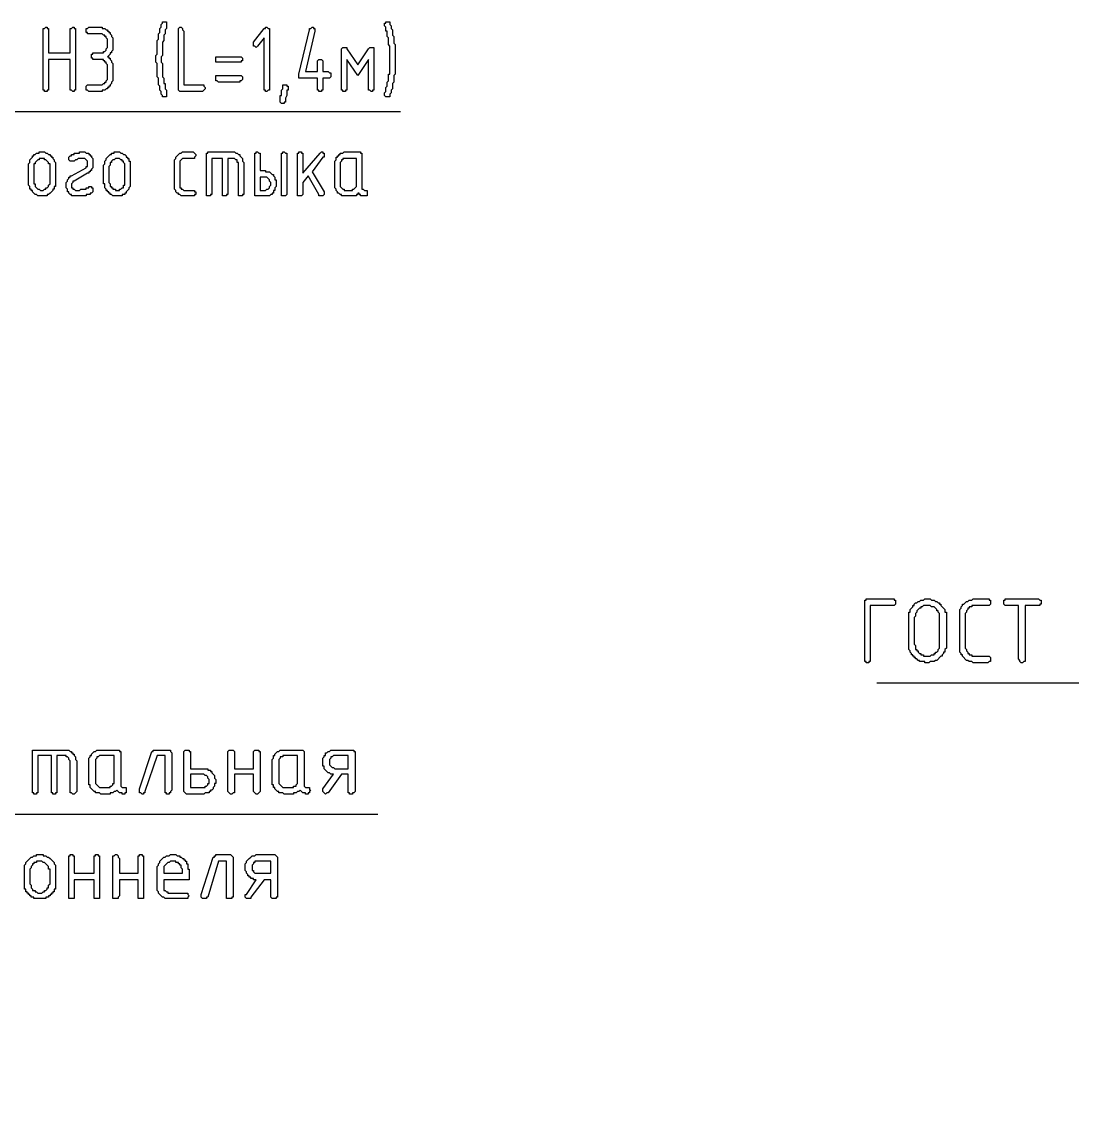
# Model space of a CAD drawing. Header units: millimetres. Extents: x 1 to 1188, y 1 to 840.
# Drawn here: x 177.6 to 227.5, y 324.1 to 376.1 of the extents above; entities that cross this region are included whole.
import ezdxf

# ---------------------------------------------------------------- set-up
doc = ezdxf.new("R2010")
doc.units = ezdxf.units.MM
doc.layers.add('GEOMETRY', color=7, linetype='Continuous')

msp = doc.modelspace()

# ---------------------------------------------------------------- linework, layer by layer
at = {"layer": 'GEOMETRY'}
for points in [[(184.22, 374.34), (184.22, 374.213), (184.284, 374.148), (184.284, 373.514), (184.347, 373.451), (184.347, 373.196), (184.41, 373.196), (184.41, 372.943), (184.475, 372.879), (184.475, 372.561), (184.284, 372.561), (184.284, 372.626), (184.22, 372.689), (184.22, 372.816), (184.157, 372.879), (184.157, 373.069), (184.094, 373.133), (184.094, 373.451), (184.03, 373.514), (184.03, 374.148), (183.967, 374.213), (183.967, 374.53), (184.03, 374.594), (184.03, 375.229), (184.094, 375.292), (184.094, 375.546), (184.157, 375.609), (184.157, 375.801), (184.22, 375.864), (184.22, 375.991), (184.284, 376.054), (184.284, 376.118), (184.475, 376.118), (184.475, 375.801), (184.41, 375.736), (184.41, 375.546), (184.347, 375.482), (184.347, 375.229), (184.284, 375.165), (184.284, 374.53), (184.22, 374.467)], [(195.079, 374.34), (195.079, 374.975), (195.016, 375.039), (195.016, 375.356), (194.952, 375.419), (194.952, 375.673), (194.889, 375.673), (194.889, 375.864), (194.826, 375.927), (194.826, 376.054), (194.889, 376.054), (194.889, 376.118), (195.079, 376.118), (195.079, 375.991), (195.143, 375.927), (195.143, 375.801), (195.206, 375.736), (195.206, 375.482), (195.269, 375.419), (195.269, 375.102), (195.333, 375.039), (195.333, 373.641), (195.269, 373.578), (195.269, 373.26), (195.206, 373.196), (195.206, 372.943), (195.143, 372.879), (195.143, 372.752), (195.079, 372.689), (195.079, 372.561), (194.889, 372.561), (194.826, 372.626), (194.826, 372.752), (194.889, 372.816), (194.889, 373.006), (194.952, 373.069), (194.952, 373.26), (195.016, 373.323), (195.016, 373.641), (195.079, 373.641)], [(178.632, 373.006), (178.632, 375.801), (178.696, 375.801), (178.759, 375.864), (178.823, 375.864), (178.823, 375.801), (178.886, 375.801), (178.886, 374.657), (179.903, 374.657), (179.903, 375.801), (179.966, 375.801), (180.03, 375.864), (180.093, 375.864), (180.093, 375.801), (180.156, 375.801), (180.156, 372.879), (180.093, 372.879), (180.093, 372.816), (180.03, 372.816), (179.966, 372.879), (179.903, 372.879), (179.903, 374.34), (178.886, 374.34), (178.886, 372.879), (178.823, 372.879), (178.823, 372.816), (178.696, 372.816), (178.696, 372.879), (178.632, 372.879)], [(181.3, 374.34), (180.982, 374.34), (180.982, 374.403), (180.919, 374.403), (180.919, 374.594), (180.982, 374.594), (180.982, 374.657), (181.49, 374.657), (181.49, 374.72), (181.554, 374.72), (181.617, 374.784), (181.617, 374.847), (181.681, 374.91), (181.681, 375.292), (181.617, 375.356), (181.617, 375.419), (181.554, 375.419), (181.554, 375.482), (181.49, 375.482), (181.427, 375.546), (180.728, 375.546), (180.728, 375.609), (180.665, 375.609), (180.665, 375.801), (180.728, 375.801), (180.792, 375.864), (181.427, 375.864), (181.427, 375.801), (181.554, 375.801), (181.617, 375.736), (181.681, 375.736), (181.681, 375.673), (181.744, 375.673), (181.744, 375.609), (181.807, 375.609), (181.807, 375.546), (181.871, 375.482), (181.871, 375.419), (181.934, 375.356), (181.934, 374.784), (181.871, 374.72), (181.871, 374.657), (181.807, 374.657), (181.807, 374.594), (181.681, 374.467), (181.744, 374.467), (181.744, 374.403), (181.807, 374.403), (181.807, 374.34), (181.871, 374.277), (181.871, 374.213), (181.934, 374.148), (181.934, 373.323), (181.871, 373.26), (181.871, 373.196), (181.807, 373.133), (181.807, 373.069), (181.744, 373.069), (181.744, 373.006), (181.681, 373.006), (181.681, 372.943), (181.617, 372.943), (181.554, 372.879), (181.427, 372.879), (181.427, 372.816), (180.792, 372.816), (180.728, 372.879), (180.665, 372.879), (180.665, 373.069), (180.728, 373.133), (181.427, 373.133), (181.49, 373.196), (181.554, 373.196), (181.554, 373.26), (181.617, 373.26), (181.617, 373.323), (181.681, 373.388), (181.681, 374.085), (181.617, 374.148), (181.617, 374.213), (181.554, 374.213), (181.554, 374.277), (181.49, 374.277), (181.49, 374.34)], [(185.046, 375.673), (185.046, 375.801), (185.109, 375.864), (185.173, 375.864), (185.236, 375.801), (185.236, 375.736), (185.301, 375.673), (185.301, 373.133), (186.253, 373.133), (186.253, 373.069), (186.316, 373.006), (186.316, 372.943), (186.189, 372.816), (185.109, 372.816), (185.046, 372.879)], [(189.11, 375.356), (188.793, 374.975), (188.729, 374.91), (188.666, 374.975), (188.602, 374.975), (188.602, 375.165), (189.11, 375.801), (189.173, 375.801), (189.173, 375.864), (189.238, 375.864), (189.301, 375.801), (189.364, 375.801), (189.364, 372.879), (189.301, 372.879), (189.238, 372.816), (189.173, 372.816), (189.173, 372.879), (189.11, 372.879)], [(190.76, 373.578), (190.76, 373.641), (191.269, 375.736), (191.269, 375.801), (191.332, 375.801), (191.396, 375.864), (191.459, 375.864), (191.459, 375.801), (191.523, 375.801), (191.523, 375.673), (191.079, 373.768), (191.651, 373.768), (191.651, 374.277), (191.714, 374.34), (191.841, 374.34), (191.904, 374.277), (191.904, 373.768), (192.158, 373.768), (192.221, 373.705), (192.285, 373.705), (192.285, 373.514), (192.221, 373.451), (191.904, 373.451), (191.904, 372.879), (191.841, 372.879), (191.841, 372.816), (191.714, 372.816), (191.714, 372.879), (191.651, 372.879), (191.651, 373.451), (190.76, 373.451)], [(187.967, 374.213), (186.823, 374.213), (186.823, 374.467), (188.031, 374.467), (188.094, 374.403), (188.094, 374.277), (188.031, 374.277), (188.031, 374.213)], [(193.555, 373.578), (193.047, 374.34), (193.047, 372.879), (192.983, 372.879), (192.983, 372.816), (192.856, 372.816), (192.856, 372.879), (192.793, 372.879), (192.793, 374.847), (192.856, 374.91), (193.047, 374.91), (193.047, 374.847), (193.555, 374.085), (194.064, 374.847), (194.127, 374.91), (194.317, 374.91), (194.317, 372.879), (194.254, 372.879), (194.254, 372.816), (194.19, 372.816), (194.127, 372.879), (194.064, 372.879), (194.064, 374.34)], [(187.967, 373.26), (186.952, 373.26), (186.888, 373.323), (186.823, 373.323), (186.823, 373.578), (188.031, 373.578), (188.094, 373.514), (188.094, 373.388), (188.031, 373.323), (187.967, 373.323)], [(190.127, 373.133), (190.19, 373.133), (190.19, 373.069), (190.253, 373.069), (190.253, 372.879), (190.19, 372.879), (190.19, 372.626), (190.127, 372.498), (190.127, 372.307), (190.063, 372.307), (190.063, 372.244), (189.935, 372.244), (189.872, 372.307), (189.872, 372.626), (189.935, 372.626), (189.935, 372.879), (189.998, 372.943), (189.998, 373.133)], [(177.934, 368.56), (177.934, 369.386), (177.997, 369.451), (177.997, 369.577), (178.06, 369.641), (178.125, 369.704), (178.125, 369.768), (178.189, 369.768), (178.189, 369.831), (178.252, 369.831), (178.315, 369.894), (178.442, 369.894), (178.442, 369.958), (178.696, 369.958), (178.759, 369.894), (178.823, 369.894), (178.886, 369.831), (178.951, 369.831), (178.951, 369.768), (179.014, 369.768), (179.014, 369.704), (179.077, 369.704), (179.077, 369.641), (179.141, 369.577), (179.141, 369.514), (179.204, 369.451), (179.204, 368.307), (179.141, 368.307), (179.141, 368.18), (179.077, 368.18), (179.077, 368.117), (178.951, 367.99), (178.886, 367.927), (178.823, 367.927), (178.823, 367.863), (178.379, 367.863), (178.315, 367.927), (178.252, 367.927), (178.125, 368.053), (178.125, 368.117), (178.06, 368.117), (178.06, 368.18), (177.997, 368.18), (177.997, 368.307), (177.934, 368.37)], [(180.855, 368.307), (180.919, 368.307), (180.919, 368.244), (180.982, 368.244), (180.982, 368.053), (180.919, 367.99), (180.855, 367.99), (180.855, 367.927), (180.665, 367.927), (180.665, 367.863), (179.966, 367.863), (179.966, 367.927), (179.903, 367.927), (179.839, 367.99), (179.839, 368.053), (179.776, 368.053), (179.776, 368.18), (179.713, 368.244), (179.713, 368.497), (179.776, 368.56), (179.776, 368.625), (179.839, 368.689), (179.839, 368.752), (179.903, 368.752), (179.903, 368.815), (179.966, 368.815), (180.665, 369.196), (180.665, 369.259), (180.728, 369.259), (180.728, 369.514), (180.602, 369.641), (180.283, 369.641), (180.22, 369.577), (180.156, 369.577), (180.093, 369.514), (179.903, 369.514), (179.839, 369.577), (179.839, 369.704), (179.903, 369.768), (179.966, 369.768), (179.966, 369.831), (180.093, 369.831), (180.093, 369.894), (180.347, 369.894), (180.347, 369.958), (180.602, 369.958), (180.665, 369.894), (180.792, 369.894), (180.792, 369.831), (180.855, 369.831), (180.855, 369.768), (180.919, 369.768), (180.919, 369.704), (180.982, 369.641), (180.982, 369.196), (180.919, 369.132), (180.919, 369.069), (180.855, 369.069), (180.855, 369.006), (180.792, 369.006), (180.792, 368.942), (180.728, 368.942), (180.093, 368.56), (180.03, 368.56), (180.03, 368.497), (179.966, 368.434), (179.966, 368.244), (180.03, 368.244), (180.03, 368.18), (180.093, 368.18), (180.156, 368.117), (180.347, 368.117), (180.41, 368.18), (180.665, 368.18), (180.665, 368.244), (180.792, 368.244), (180.792, 368.307)], [(181.49, 368.56), (181.49, 369.323), (181.554, 369.386), (181.554, 369.514), (181.617, 369.577), (181.617, 369.641), (181.807, 369.831), (181.871, 369.831), (181.871, 369.894), (181.998, 369.894), (181.998, 369.958), (182.252, 369.958), (182.316, 369.894), (182.379, 369.894), (182.443, 369.831), (182.506, 369.831), (182.569, 369.768), (182.569, 369.704), (182.633, 369.704), (182.633, 369.641), (182.696, 369.641), (182.696, 369.514), (182.76, 369.514), (182.76, 368.307), (182.696, 368.244), (182.696, 368.18), (182.569, 368.053), (182.569, 367.99), (182.506, 367.99), (182.506, 367.927), (182.379, 367.927), (182.379, 367.863), (181.934, 367.863), (181.871, 367.927), (181.807, 367.927), (181.807, 367.99), (181.744, 367.99), (181.744, 368.053), (181.681, 368.053), (181.681, 368.117), (181.617, 368.117), (181.617, 368.18), (181.554, 368.244), (181.554, 368.434), (181.49, 368.434)], [(185.109, 369.323), (185.109, 368.244), (185.173, 368.244), (185.173, 368.18), (185.236, 368.18), (185.301, 368.117), (185.808, 368.117), (185.808, 368.053), (185.871, 368.053), (185.871, 367.927), (185.808, 367.927), (185.808, 367.863), (185.173, 367.863), (185.109, 367.927), (185.046, 367.927), (185.046, 367.99), (184.982, 367.99), (184.919, 368.053), (184.919, 368.117), (184.856, 368.18), (184.856, 369.577), (184.919, 369.641), (184.919, 369.704), (185.109, 369.894), (185.173, 369.894), (185.236, 369.958), (185.744, 369.958), (185.871, 369.831), (185.871, 369.768), (185.808, 369.704), (185.808, 369.641), (185.236, 369.641), (185.109, 369.514)], [(186.506, 369.958), (187.714, 369.958), (187.777, 369.894), (187.84, 369.894), (187.904, 369.831), (187.967, 369.831), (187.967, 369.768), (188.094, 369.641), (188.094, 369.514), (188.157, 369.451), (188.157, 367.927), (188.094, 367.927), (188.094, 367.863), (187.904, 367.863), (187.904, 369.451), (187.84, 369.451), (187.84, 369.577), (187.777, 369.577), (187.714, 369.641), (187.395, 369.641), (187.395, 367.927), (187.332, 367.927), (187.332, 367.863), (187.142, 367.863), (187.142, 369.641), (186.633, 369.641), (186.633, 367.927), (186.57, 367.927), (186.57, 367.863), (186.38, 367.863), (186.38, 369.894), (186.443, 369.894), (186.443, 369.958)], [(189.681, 368.434), (189.681, 368.307), (189.618, 368.244), (189.618, 368.117), (189.555, 368.117), (189.555, 367.99), (189.491, 367.99), (189.491, 367.927), (189.428, 367.927), (189.364, 367.863), (188.666, 367.863), (188.666, 369.894), (188.729, 369.894), (188.729, 369.958), (188.793, 369.958), (188.856, 369.894), (188.919, 369.894), (188.919, 369.069), (189.173, 369.069), (189.173, 369.006), (189.364, 369.006), (189.491, 368.879), (189.555, 368.879), (189.555, 368.815), (189.618, 368.752), (189.618, 368.625), (189.681, 368.625)], [(189.935, 369.768), (189.935, 369.894), (189.998, 369.894), (189.998, 369.958), (190.063, 369.958), (190.127, 369.894), (190.19, 369.894), (190.19, 367.927), (190.127, 367.863), (189.935, 367.863)], [(190.952, 368.942), (191.777, 369.894), (191.841, 369.958), (191.904, 369.958), (191.904, 369.894), (191.968, 369.894), (191.968, 369.704), (191.904, 369.704), (191.396, 369.006), (191.968, 368.053), (191.968, 367.927), (191.904, 367.863), (191.714, 367.863), (191.714, 367.927), (191.206, 368.815), (190.952, 368.497), (190.952, 367.927), (190.889, 367.863), (190.697, 367.863), (190.697, 369.894), (190.76, 369.894), (190.76, 369.958), (190.889, 369.958), (190.889, 369.894), (190.952, 369.894)], [(194, 367.99), (194, 367.863), (193.682, 367.863), (193.682, 367.927), (193.619, 367.927), (193.619, 367.99), (193.555, 367.99), (193.555, 367.927), (193.492, 367.927), (193.492, 367.863), (192.793, 367.863), (192.793, 367.927), (192.73, 367.927), (192.666, 367.99), (192.603, 367.99), (192.603, 368.053), (192.539, 368.117), (192.539, 368.18), (192.476, 368.244), (192.476, 369.514), (192.539, 369.577), (192.539, 369.704), (192.603, 369.704), (192.603, 369.768), (192.666, 369.768), (192.666, 369.831), (192.73, 369.831), (192.73, 369.894), (192.856, 369.894), (192.92, 369.958), (193.682, 369.958), (193.682, 369.894), (193.745, 369.894), (193.745, 368.18), (193.809, 368.18), (193.872, 368.117), (194, 368.117)], [(178.951, 368.56), (178.951, 369.386), (178.886, 369.386), (178.886, 369.451), (178.759, 369.577), (178.696, 369.577), (178.696, 369.641), (178.442, 369.641), (178.442, 369.577), (178.379, 369.577), (178.252, 369.451), (178.252, 369.386), (178.189, 369.386), (178.189, 368.434), (178.252, 368.434), (178.252, 368.307), (178.379, 368.18), (178.442, 368.18), (178.506, 368.117), (178.632, 368.117), (178.696, 368.18), (178.759, 368.18), (178.759, 368.244), (178.823, 368.244), (178.886, 368.307), (178.886, 368.37), (178.951, 368.434)], [(182.506, 368.56), (182.506, 369.386), (182.443, 369.451), (182.443, 369.514), (182.379, 369.514), (182.379, 369.577), (182.316, 369.577), (182.252, 369.641), (182.061, 369.641), (181.998, 369.577), (181.934, 369.577), (181.871, 369.514), (181.871, 369.451), (181.807, 369.451), (181.807, 369.323), (181.744, 369.259), (181.744, 368.497), (181.807, 368.434), (181.807, 368.307), (181.871, 368.307), (181.871, 368.244), (181.934, 368.244), (181.934, 368.18), (182.061, 368.18), (182.061, 368.117), (182.252, 368.117), (182.252, 368.18), (182.316, 368.18), (182.379, 368.244), (182.443, 368.244), (182.443, 368.37), (182.506, 368.37)], [(193.492, 369.641), (192.856, 369.641), (192.856, 369.577), (192.793, 369.577), (192.793, 369.514), (192.73, 369.451), (192.73, 368.307), (192.856, 368.18), (192.92, 368.18), (192.92, 368.117), (193.302, 368.117), (193.302, 368.18), (193.365, 368.18), (193.492, 368.307)], [(189.428, 368.434), (189.428, 368.497), (189.364, 368.56), (189.364, 368.625), (189.238, 368.752), (188.919, 368.752), (188.919, 368.117), (189.173, 368.117), (189.238, 368.18), (189.301, 368.18), (189.364, 368.244), (189.364, 368.307), (189.428, 368.37)], [(217.876, 348.431), (217.876, 345.765), (217.813, 345.765), (217.813, 345.702), (217.685, 345.702), (217.685, 345.765), (217.621, 345.765), (217.621, 348.685), (217.685, 348.685), (217.685, 348.748), (219.019, 348.748), (219.019, 348.685), (219.082, 348.685), (219.082, 348.495), (219.019, 348.431)], [(221.495, 346.654), (221.495, 346.4), (221.431, 346.335), (221.431, 346.209), (221.368, 346.209), (221.368, 346.145), (221.305, 346.082), (221.305, 346.019), (221.241, 346.019), (221.051, 345.828), (220.988, 345.828), (220.923, 345.765), (220.733, 345.765), (220.669, 345.702), (220.479, 345.702), (220.479, 345.765), (220.226, 345.765), (220.226, 345.828), (220.161, 345.828), (220.098, 345.892), (220.034, 345.892), (220.034, 345.955), (219.971, 345.955), (219.971, 346.019), (219.907, 346.019), (219.907, 346.082), (219.844, 346.082), (219.844, 346.145), (219.781, 346.209), (219.781, 346.272), (219.717, 346.335), (219.717, 348.114), (219.781, 348.114), (219.781, 348.241), (219.907, 348.368), (219.907, 348.431), (219.971, 348.431), (219.971, 348.495), (220.034, 348.558), (220.098, 348.558), (220.161, 348.622), (220.226, 348.622), (220.289, 348.685), (220.416, 348.685), (220.479, 348.748), (220.733, 348.748), (220.796, 348.685), (220.923, 348.685), (220.988, 348.622), (221.051, 348.622), (221.114, 348.558), (221.178, 348.558), (221.178, 348.495), (221.241, 348.495), (221.241, 348.431), (221.431, 348.241), (221.431, 348.114), (221.495, 348.114)], [(223.464, 348.748), (223.527, 348.748), (223.527, 348.685), (223.591, 348.685), (223.591, 348.495), (223.527, 348.431), (222.702, 348.431), (222.702, 348.368), (222.575, 348.368), (222.575, 348.305), (222.51, 348.305), (222.51, 348.241), (222.447, 348.178), (222.447, 348.114), (222.384, 348.051), (222.384, 346.4), (222.447, 346.335), (222.447, 346.272), (222.51, 346.209), (222.51, 346.145), (222.575, 346.145), (222.575, 346.082), (222.702, 346.082), (222.702, 346.019), (223.527, 346.019), (223.591, 345.955), (223.591, 345.765), (223.527, 345.765), (223.464, 345.702), (222.765, 345.702), (222.702, 345.765), (222.575, 345.765), (222.51, 345.828), (222.447, 345.828), (222.257, 346.019), (222.257, 346.082), (222.194, 346.082), (222.194, 346.145), (222.13, 346.209), (222.13, 348.241), (222.194, 348.305), (222.194, 348.368), (222.257, 348.431), (222.257, 348.495), (222.32, 348.495), (222.447, 348.622), (222.51, 348.622), (222.575, 348.685), (222.702, 348.685), (222.765, 348.748)], [(224.226, 348.558), (224.226, 348.685), (224.289, 348.685), (224.289, 348.748), (225.877, 348.748), (225.94, 348.685), (226.004, 348.685), (226.004, 348.495), (225.94, 348.495), (225.94, 348.431), (225.242, 348.431), (225.242, 345.765), (225.178, 345.765), (225.115, 345.702), (225.052, 345.702), (224.988, 345.765), (224.988, 345.828), (224.923, 345.892), (224.923, 348.431), (224.289, 348.431), (224.226, 348.495)], [(221.178, 346.654), (221.178, 348.051), (221.114, 348.114), (221.114, 348.178), (221.051, 348.178), (221.051, 348.241), (220.988, 348.305), (220.923, 348.368), (220.796, 348.368), (220.733, 348.431), (220.416, 348.431), (220.352, 348.368), (220.289, 348.368), (220.289, 348.305), (220.226, 348.305), (220.161, 348.241), (220.098, 348.178), (220.098, 348.114), (220.034, 348.051), (220.034, 347.923), (219.971, 347.86), (219.971, 346.59), (220.034, 346.527), (220.034, 346.335), (220.098, 346.335), (220.098, 346.272), (220.161, 346.272), (220.161, 346.209), (220.226, 346.145), (220.289, 346.145), (220.289, 346.082), (220.416, 346.082), (220.416, 346.019), (220.733, 346.019), (220.796, 346.082), (220.923, 346.082), (220.923, 346.145), (220.988, 346.145), (220.988, 346.209), (221.051, 346.209), (221.114, 346.272), (221.114, 346.335), (221.178, 346.4)], [(178.252, 341.573), (179.839, 341.573), (179.903, 341.51), (179.966, 341.51), (179.966, 341.446), (180.03, 341.446), (180.03, 341.383), (180.093, 341.383), (180.093, 341.319), (180.156, 341.256), (180.156, 341.129), (180.22, 341.066), (180.22, 339.605), (180.093, 339.478), (180.03, 339.478), (179.966, 339.542), (179.903, 339.542), (179.903, 341.066), (179.839, 341.129), (179.839, 341.193), (179.776, 341.256), (179.713, 341.256), (179.713, 341.319), (179.268, 341.319), (179.268, 339.542), (179.204, 339.542), (179.204, 339.478), (179.077, 339.478), (179.077, 339.542), (179.014, 339.542), (179.014, 341.319), (178.379, 341.319), (178.379, 339.542), (178.315, 339.542), (178.315, 339.478), (178.189, 339.478), (178.189, 339.542), (178.125, 339.542), (178.125, 341.573)], [(182.569, 339.669), (182.569, 339.542), (182.506, 339.542), (182.506, 339.478), (182.379, 339.478), (182.379, 339.542), (182.252, 339.542), (182.126, 339.669), (182.061, 339.605), (181.998, 339.605), (181.934, 339.542), (181.807, 339.542), (181.807, 339.478), (181.364, 339.478), (181.3, 339.542), (181.109, 339.542), (181.109, 339.605), (181.045, 339.605), (180.855, 339.795), (180.855, 339.922), (180.792, 339.922), (180.792, 341.193), (180.855, 341.256), (180.855, 341.319), (180.919, 341.319), (180.919, 341.383), (181.045, 341.51), (181.109, 341.51), (181.172, 341.573), (182.252, 341.573), (182.252, 341.51), (182.316, 341.51), (182.316, 339.859), (182.379, 339.795), (182.569, 339.795)], [(181.998, 341.319), (181.3, 341.319), (181.235, 341.256), (181.172, 341.256), (181.172, 341.193), (181.109, 341.129), (181.109, 339.985), (181.235, 339.859), (181.3, 339.795), (181.807, 339.795), (181.807, 339.859), (181.871, 339.859), (181.934, 339.922), (181.934, 339.985), (181.998, 339.985)], [(183.967, 341.573), (184.665, 341.573), (184.665, 341.51), (184.729, 341.446), (184.729, 339.669), (184.665, 339.605), (184.665, 339.542), (184.602, 339.542), (184.602, 339.478), (184.475, 339.478), (184.475, 339.542), (184.41, 339.542), (184.41, 341.319), (184.03, 341.319), (183.458, 339.605), (183.458, 339.542), (183.395, 339.542), (183.395, 339.478), (183.331, 339.478), (183.268, 339.542), (183.205, 339.542), (183.205, 339.732), (183.777, 341.51), (183.84, 341.51), (183.84, 341.573)], [(186.823, 340.114), (186.823, 339.985), (186.76, 339.985), (186.76, 339.859), (186.697, 339.795), (186.697, 339.732), (186.633, 339.669), (186.57, 339.669), (186.57, 339.605), (186.506, 339.605), (186.506, 339.542), (186.316, 339.542), (186.253, 339.478), (185.427, 339.478), (185.301, 339.605), (185.301, 341.51), (185.364, 341.573), (185.554, 341.573), (185.554, 341.51), (185.618, 341.51), (185.618, 340.684), (186.443, 340.684), (186.443, 340.621), (186.57, 340.621), (186.57, 340.557), (186.633, 340.557), (186.633, 340.494), (186.76, 340.367), (186.76, 340.24), (186.823, 340.177)], [(187.714, 340.431), (187.714, 339.542), (187.65, 339.542), (187.585, 339.478), (187.522, 339.478), (187.395, 339.605), (187.395, 341.51), (187.459, 341.573), (187.65, 341.573), (187.714, 341.51), (187.714, 340.684), (188.602, 340.684), (188.602, 341.51), (188.666, 341.573), (188.856, 341.573), (188.856, 341.51), (188.919, 341.51), (188.919, 339.605), (188.793, 339.478), (188.729, 339.478), (188.602, 339.605), (188.602, 340.431)], [(191.332, 339.669), (191.269, 339.605), (191.269, 339.542), (191.206, 339.542), (191.206, 339.478), (191.079, 339.478), (191.079, 339.542), (190.952, 339.542), (190.825, 339.669), (190.76, 339.605), (190.697, 339.605), (190.634, 339.542), (190.507, 339.542), (190.507, 339.478), (190.063, 339.478), (189.998, 339.542), (189.808, 339.542), (189.808, 339.605), (189.745, 339.605), (189.618, 339.732), (189.618, 339.795), (189.555, 339.795), (189.555, 339.922), (189.491, 339.922), (189.491, 341.129), (189.555, 341.193), (189.555, 341.319), (189.618, 341.319), (189.618, 341.383), (189.745, 341.51), (189.808, 341.51), (189.872, 341.573), (190.952, 341.573), (191.015, 341.51), (191.015, 339.859), (191.079, 339.795), (191.269, 339.795), (191.269, 339.669)], [(190.697, 341.319), (189.998, 341.319), (189.998, 341.256), (189.872, 341.256), (189.872, 341.193), (189.808, 341.129), (189.808, 339.985), (189.998, 339.795), (190.507, 339.795), (190.507, 339.859), (190.634, 339.859), (190.634, 339.922), (190.697, 339.985)], [(192.413, 340.431), (192.285, 340.431), (192.221, 340.494), (192.158, 340.494), (191.968, 340.684), (191.968, 340.811), (191.904, 340.811), (191.904, 341.193), (191.968, 341.256), (191.968, 341.319), (192.031, 341.319), (192.031, 341.446), (192.094, 341.446), (192.158, 341.51), (192.221, 341.51), (192.285, 341.573), (193.365, 341.573), (193.365, 341.51), (193.428, 341.51), (193.428, 339.605), (193.365, 339.542), (193.302, 339.542), (193.302, 339.478), (193.173, 339.478), (193.173, 339.542), (193.11, 339.542), (193.11, 340.431), (192.793, 340.431), (192.158, 339.542), (192.094, 339.542), (192.031, 339.478), (191.904, 339.605), (191.904, 339.732)], [(192.221, 341.002), (192.221, 340.876), (192.285, 340.811), (192.348, 340.748), (192.413, 340.748), (192.476, 340.684), (193.11, 340.684), (193.11, 341.319), (192.413, 341.319), (192.348, 341.256), (192.285, 341.256), (192.285, 341.193), (192.221, 341.129)], [(186.506, 340.114), (186.506, 340.177), (186.443, 340.24), (186.443, 340.304), (186.38, 340.367), (186.316, 340.367), (186.253, 340.431), (185.618, 340.431), (185.618, 339.795), (186.316, 339.795), (186.316, 339.859), (186.38, 339.859), (186.443, 339.922), (186.443, 339.985), (186.506, 339.985)], [(177.744, 335.223), (177.744, 336.113), (177.807, 336.177), (177.807, 336.24), (178.06, 336.494), (178.125, 336.494), (178.189, 336.557), (178.315, 336.557), (178.315, 336.62), (178.632, 336.62), (178.632, 336.557), (178.759, 336.557), (178.823, 336.494), (178.886, 336.494), (178.951, 336.43), (179.141, 336.24), (179.141, 336.177), (179.204, 336.113), (179.204, 334.969), (179.141, 334.969), (179.141, 334.843), (179.077, 334.843), (179.077, 334.779), (179.014, 334.779), (179.014, 334.716), (178.951, 334.716), (178.951, 334.652), (178.886, 334.652), (178.886, 334.589), (178.759, 334.589), (178.759, 334.526), (178.189, 334.526), (178.189, 334.589), (178.06, 334.589), (178.06, 334.652), (177.997, 334.652), (177.997, 334.716), (177.934, 334.716), (177.934, 334.779), (177.87, 334.779), (177.87, 334.843), (177.807, 334.843), (177.807, 334.969), (177.744, 334.969)], [(180.093, 335.414), (180.093, 334.526), (179.839, 334.526), (179.839, 336.557), (179.903, 336.557), (179.903, 336.62), (180.03, 336.62), (180.03, 336.557), (180.093, 336.557), (180.093, 335.731), (181.045, 335.731), (181.045, 336.557), (181.109, 336.557), (181.109, 336.62), (181.235, 336.62), (181.235, 336.557), (181.3, 336.557), (181.3, 334.526), (181.045, 334.526), (181.045, 335.414)], [(182.252, 335.414), (182.252, 334.652), (182.189, 334.589), (182.189, 334.526), (181.934, 334.526), (181.934, 336.557), (181.998, 336.557), (182.061, 336.62), (182.126, 336.62), (182.189, 336.557), (182.189, 336.494), (182.252, 336.43), (182.252, 335.731), (183.141, 335.731), (183.141, 336.557), (183.205, 336.557), (183.205, 336.62), (183.331, 336.62), (183.331, 336.557), (183.395, 336.557), (183.395, 334.526), (183.141, 334.526), (183.141, 335.414)], [(184.347, 335.414), (184.347, 334.906), (184.41, 334.906), (184.475, 334.843), (184.539, 334.843), (184.539, 334.779), (185.491, 334.779), (185.491, 334.716), (185.554, 334.652), (185.491, 334.589), (185.491, 334.526), (184.41, 334.526), (184.347, 334.589), (184.284, 334.589), (184.094, 334.779), (184.094, 334.843), (184.03, 334.906), (184.03, 336.048), (184.094, 336.113), (184.094, 336.177), (184.157, 336.24), (184.157, 336.303), (184.347, 336.494), (184.41, 336.494), (184.475, 336.557), (184.602, 336.557), (184.665, 336.62), (184.919, 336.62), (184.982, 336.557), (185.109, 336.557), (185.109, 336.494), (185.173, 336.494), (185.236, 336.43), (185.301, 336.43), (185.301, 336.367), (185.364, 336.367), (185.364, 336.303), (185.427, 336.303), (185.427, 336.177), (185.491, 336.177), (185.491, 335.922), (185.554, 335.922), (185.554, 335.414)], [(186.888, 336.62), (187.522, 336.62), (187.585, 336.557), (187.65, 336.494), (187.65, 334.589), (187.585, 334.589), (187.585, 334.526), (187.332, 334.526), (187.332, 336.303), (186.952, 336.303), (186.443, 334.589), (186.38, 334.589), (186.38, 334.526), (186.189, 334.526), (186.126, 334.589), (186.126, 334.716), (186.697, 336.494), (186.76, 336.494), (186.76, 336.557), (186.823, 336.557), (186.823, 336.62)], [(188.729, 335.414), (188.602, 335.414), (188.602, 335.478), (188.476, 335.478), (188.476, 335.541), (188.411, 335.541), (188.411, 335.605), (188.348, 335.605), (188.348, 335.668), (188.284, 335.731), (188.284, 335.795), (188.221, 335.858), (188.221, 336.177), (188.284, 336.24), (188.284, 336.303), (188.411, 336.43), (188.476, 336.494), (188.539, 336.557), (188.666, 336.557), (188.729, 336.62), (189.618, 336.62), (189.745, 336.494), (189.745, 334.589), (189.681, 334.589), (189.681, 334.526), (189.491, 334.526), (189.428, 334.589), (189.428, 335.414), (189.11, 335.414), (188.476, 334.589), (188.476, 334.526), (188.284, 334.526), (188.221, 334.589), (188.221, 334.716), (188.284, 334.716)], [(178.951, 335.223), (178.951, 335.922), (178.886, 335.922), (178.886, 336.048), (178.823, 336.113), (178.696, 336.24), (178.632, 336.24), (178.569, 336.303), (178.315, 336.303), (178.315, 336.24), (178.189, 336.24), (178.189, 336.177), (178.125, 336.177), (178.125, 336.113), (178.06, 336.048), (178.06, 335.985), (177.997, 335.922), (177.997, 335.223), (178.06, 335.16), (178.06, 335.033), (178.125, 334.969), (178.125, 334.906), (178.252, 334.906), (178.252, 334.843), (178.315, 334.843), (178.379, 334.779), (178.569, 334.779), (178.632, 334.843), (178.696, 334.843), (178.696, 334.906), (178.759, 334.906), (178.823, 334.969), (178.823, 335.033), (178.886, 335.033), (178.886, 335.16)], [(184.792, 336.303), (184.665, 336.303), (184.602, 336.24), (184.539, 336.24), (184.475, 336.177), (184.41, 336.113), (184.347, 336.048), (184.347, 335.731), (185.236, 335.731), (185.236, 335.922), (185.173, 335.985), (185.173, 336.113), (185.109, 336.113), (185.109, 336.177), (185.046, 336.177), (185.046, 336.24), (184.919, 336.24), (184.919, 336.303)], [(188.539, 335.985), (188.539, 335.858), (188.602, 335.858), (188.602, 335.795), (188.666, 335.731), (189.428, 335.731), (189.428, 336.303), (188.666, 336.303), (188.666, 336.24), (188.602, 336.24), (188.602, 336.177), (188.539, 336.113)]]:
    msp.add_lwpolyline(points, close=True, dxfattribs=at)
for points in [[(143.135, 352.622), (161.552, 371.864), (195.588, 371.864)], [(288.678, 333.572), (292.869, 330.842), (260.23, 344.748), (218.193, 344.748)], [(136.85, 324.11), (162.44, 338.526), (194.507, 338.526)]]:
    msp.add_lwpolyline(points, dxfattribs=at)

doc.saveas('drawing.dxf')
